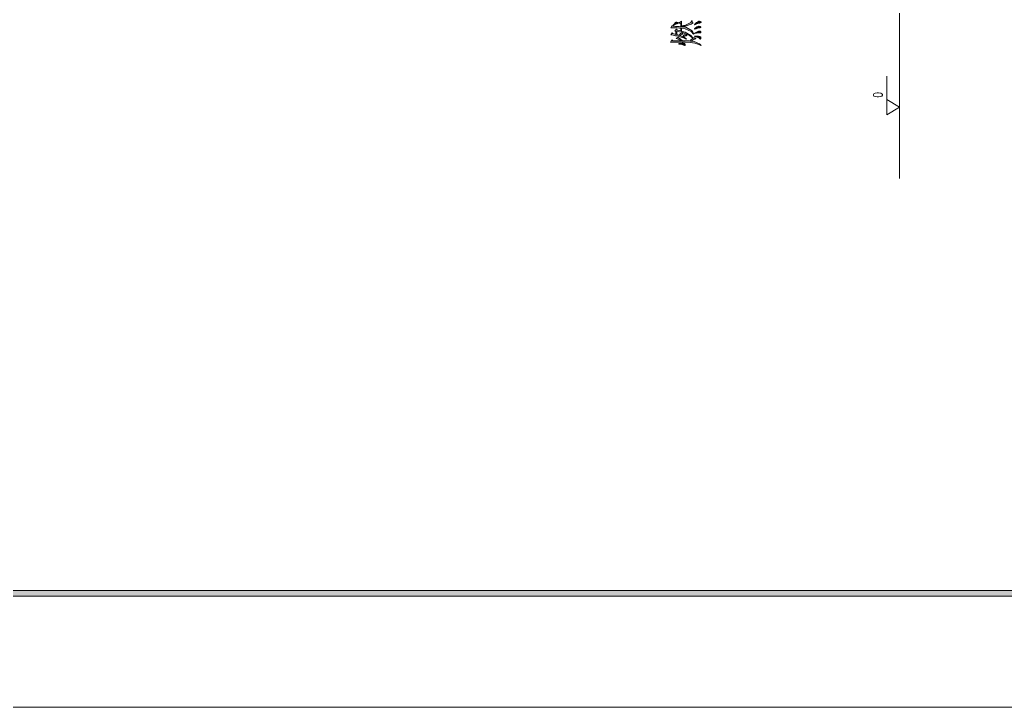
# Model space of a CAD drawing. Header units: millimetres. Extents: x 388 to 64525, y 87 to 607.
# Drawn here: x 64351.5 to 64438, y 310.2 to 370.5 of the extents above; entities that cross this region are included whole.
import ezdxf

# ---------------------------------------------------------------- set-up
doc = ezdxf.new("R2010")
doc.units = ezdxf.units.MM

msp = doc.modelspace()

# ---------------------------------------------------------------- hatches: boundary and pattern name
h = msp.add_hatch(color=0)
h.dxf.hatch_style = 2
h.paths.add_polyline_path([(64409.18, 369.254), (64409.208, 369.24), (64409.323, 369.201), (64409.409, 369.179), (64409.427, 369.215), (64409.466, 369.283), (64409.488, 369.308), (64409.506, 369.337), (64409.556, 369.365), (64409.585, 369.365), (64409.602, 369.365), (64409.645, 369.355), (64409.671, 369.348), (64409.699, 369.337), (64409.724, 369.319), (64409.724, 369.308), (64409.696, 369.29), (64409.667, 369.283), (64409.613, 369.262), (64409.509, 369.201), (64409.456, 369.161), (64409.52, 369.136), (64409.656, 369.086), (64409.724, 369.057), (64409.753, 369.115), (64409.807, 369.183), (64409.828, 369.197), (64409.853, 369.211), (64409.893, 369.226), (64409.911, 369.226), (64409.932, 369.226), (64409.982, 369.215), (64410.007, 369.208), (64410.036, 369.197), (64410.061, 369.183), (64410.061, 369.168), (64410.025, 369.15), (64409.993, 369.143), (64409.939, 369.129), (64409.828, 369.075), (64409.771, 369.039), (64409.853, 368.993), (64409.979, 368.9), (64410.025, 368.853), (64410.004, 368.835), (64409.903, 368.893), (64409.685, 368.986), (64409.567, 369.022), (64409.448, 369.057), (64409.201, 369.122), (64409.072, 369.147), (64408.947, 369.172), (64408.732, 369.208), (64408.646, 369.215), (64408.771, 369.412), (64408.843, 369.337), (64408.904, 369.319), (64409.04, 369.283), (64409.108, 369.262), (64409.108, 369.505), (64408.993, 369.57), (64409.144, 369.717), (64409.201, 369.645), (64409.284, 369.627), (64409.445, 369.588), (64409.527, 369.57), (64409.527, 369.81), (64409.427, 369.821), (64409.19, 369.831), (64409.051, 369.835), (64408.911, 369.838), (64408.721, 369.838), (64408.667, 369.838), (64408.786, 370.035), (64408.864, 369.971), (64409.069, 369.96), (64409.398, 369.942), (64409.527, 369.932), (64409.527, 370.175), (64409.387, 370.276), (64409.595, 370.426), (64409.595, 370.007), (64409.957, 370.075), (64410.405, 370.304), (64410.491, 370.462), (64410.527, 370.462), (64410.527, 370.397), (64410.573, 370.308), (64410.62, 370.286), (64410.434, 370.154), (64409.921, 369.996), (64409.595, 369.971), (64409.595, 369.924), (64409.975, 369.881), (64410.52, 369.573), (64410.688, 369.308), (64410.652, 369.29), (64410.455, 369.509), (64409.929, 369.763), (64409.595, 369.803), (64409.595, 369.552), (64409.911, 369.462), (64410.405, 369.168), (64410.584, 368.964), (64410.548, 368.946), (64410.301, 369.165), (64409.613, 369.448), (64409.18, 369.512)])
h = msp.add_hatch(color=0)
h.dxf.hatch_style = 2
h.paths.add_polyline_path([(64410.724, 370.129), (64410.796, 370.2), (64410.917, 370.308), (64410.968, 370.34), (64411.021, 370.372), (64411.1, 370.408), (64411.132, 370.408), (64411.161, 370.408), (64411.222, 370.387), (64411.254, 370.369), (64411.286, 370.351), (64411.315, 370.322), (64411.315, 370.293), (64411.254, 370.268), (64411.19, 370.258), (64411.089, 370.24), (64410.871, 370.161), (64410.749, 370.1)])
h = msp.add_hatch(color=0)
h.dxf.hatch_style = 2
h.paths.add_polyline_path([(64408.864, 370.071), (64408.936, 370.164), (64409.029, 370.276), (64409.058, 370.293), (64409.083, 370.315), (64409.133, 370.333), (64409.155, 370.333), (64409.183, 370.333), (64409.241, 370.315), (64409.269, 370.301), (64409.301, 370.283), (64409.33, 370.261), (64409.33, 370.243), (64409.276, 370.215), (64409.226, 370.2), (64409.151, 370.182), (64408.986, 370.107), (64408.9, 370.053)])
h = msp.add_hatch(color=0)
h.dxf.hatch_style = 2
h.paths.add_polyline_path([(64410.745, 369.709), (64410.724, 369.738), (64410.806, 369.81), (64410.932, 369.91), (64410.975, 369.932), (64411.018, 369.957), (64411.089, 369.978), (64411.118, 369.978), (64411.154, 369.978), (64411.218, 369.957), (64411.247, 369.935), (64411.276, 369.917), (64411.304, 369.892), (64411.304, 369.867), (64411.24, 369.846), (64411.179, 369.838), (64411.086, 369.824), (64410.867, 369.76)])
h = msp.add_hatch(color=0)
h.dxf.hatch_style = 2
h.paths.add_polyline_path([(64410.745, 369.355), (64410.853, 369.434), (64411.014, 369.527), (64411.071, 369.541), (64411.132, 369.555), (64411.218, 369.545), (64411.247, 369.52), (64411.276, 369.494), (64411.304, 369.455), (64411.304, 369.441), (64411.304, 369.426), (64411.254, 369.408), (64411.2, 369.401), (64411.118, 369.398), (64410.899, 369.362), (64410.76, 369.33)])
h = msp.add_hatch(color=0)
h.dxf.hatch_style = 2
h.paths.add_polyline_path([(64408.631, 368.574), (64408.75, 368.789), (64408.843, 368.706), (64409.585, 368.706), (64409.445, 368.778), (64409.216, 368.878), (64409.122, 368.9), (64409.294, 369.029), (64409.305, 368.996), (64409.499, 368.835), (64409.678, 368.706), (64409.946, 368.699), (64410.29, 368.685), (64410.366, 368.678), (64410.423, 368.771), (64410.516, 368.885), (64410.548, 368.91), (64410.584, 368.932), (64410.659, 368.957), (64410.702, 368.957), (64410.724, 368.957), (64410.778, 368.946), (64410.806, 368.939), (64410.835, 368.928), (64410.864, 368.914), (64410.864, 368.896), (64410.817, 368.867), (64410.771, 368.853), (64410.702, 368.832), (64410.527, 368.738), (64410.423, 368.667), (64410.713, 368.631), (64411.161, 368.445), (64411.315, 368.294), (64411.294, 368.276), (64411.118, 368.377), (64410.753, 368.502), (64410.563, 368.527), (64410.369, 368.556), (64409.921, 368.584), (64409.667, 368.584), (64409.413, 368.584), (64408.893, 368.581)])
h = msp.add_hatch(color=0)
h.dxf.hatch_style = 2
h.paths.add_polyline_path([(64410.745, 369.068), (64410.76, 369.104), (64410.892, 369.111), (64411.086, 369.097), (64411.147, 369.082), (64411.208, 369.064), (64411.276, 369.029), (64411.283, 369.007), (64411.286, 368.986), (64411.294, 368.957), (64411.294, 368.946), (64411.294, 368.925), (64411.286, 368.889), (64411.276, 368.878), (64411.269, 368.864), (64411.254, 368.853), (64411.226, 368.853), (64411.165, 368.885), (64411.132, 368.918), (64411.071, 368.961), (64410.882, 369.036)])
h = msp.add_hatch(color=0)
h.dxf.hatch_style = 2
h.paths.add_polyline_path([(64409.352, 368.455), (64409.463, 368.466), (64409.638, 368.48), (64409.703, 368.48), (64409.735, 368.48), (64409.796, 368.473), (64409.825, 368.463), (64409.85, 368.455), (64409.886, 368.427), (64409.893, 368.412), (64409.903, 368.394), (64409.907, 368.355), (64409.903, 368.334), (64409.903, 368.308), (64409.889, 368.287), (64409.875, 368.287), (64409.857, 368.287), (64409.807, 368.305), (64409.771, 368.323), (64409.714, 368.351), (64409.502, 368.398), (64409.352, 368.416)])
h = msp.add_hatch(color=0)
h.dxf.hatch_style = 2
h.paths.add_polyline_path([(64125.302, 319.942), (64125.782, 320.426), (64514.314, 320.426), (64514.798, 319.942)])

# ---------------------------------------------------------------- linework, layer by layer
at = {"color": 0, "lineweight": 0}
for points in [[(64103.998, 310.182), (64103.998, 607.224), (64524.558, 607.224), (64524.558, 310.182)], [(64409.18, 369.254), (64409.208, 369.24), (64409.323, 369.201), (64409.409, 369.179), (64409.427, 369.215), (64409.466, 369.283), (64409.488, 369.308), (64409.506, 369.337), (64409.556, 369.365), (64409.585, 369.365), (64409.602, 369.365), (64409.645, 369.355), (64409.671, 369.348), (64409.699, 369.337), (64409.724, 369.319), (64409.724, 369.308), (64409.696, 369.29), (64409.667, 369.283), (64409.613, 369.262), (64409.509, 369.201), (64409.456, 369.161), (64409.52, 369.136), (64409.656, 369.086), (64409.724, 369.057), (64409.753, 369.115), (64409.807, 369.183), (64409.828, 369.197), (64409.853, 369.211), (64409.893, 369.226), (64409.911, 369.226), (64409.932, 369.226), (64409.982, 369.215), (64410.007, 369.208), (64410.036, 369.197), (64410.061, 369.183), (64410.061, 369.168), (64410.025, 369.15), (64409.993, 369.143), (64409.939, 369.129), (64409.828, 369.075), (64409.771, 369.039), (64409.853, 368.993), (64409.979, 368.9), (64410.025, 368.853), (64410.004, 368.835), (64409.903, 368.893), (64409.685, 368.986), (64409.567, 369.022), (64409.448, 369.057), (64409.201, 369.122), (64409.072, 369.147), (64408.947, 369.172), (64408.732, 369.208), (64408.646, 369.215), (64408.771, 369.412), (64408.843, 369.337), (64408.904, 369.319), (64409.04, 369.283), (64409.108, 369.262), (64409.108, 369.505), (64408.993, 369.57), (64409.144, 369.717), (64409.201, 369.645), (64409.284, 369.627), (64409.445, 369.588), (64409.527, 369.57), (64409.527, 369.81), (64409.427, 369.821), (64409.19, 369.831), (64409.051, 369.835), (64408.911, 369.838), (64408.721, 369.838), (64408.667, 369.838), (64408.786, 370.035), (64408.864, 369.971), (64409.069, 369.96), (64409.398, 369.942), (64409.527, 369.932), (64409.527, 370.175), (64409.387, 370.276), (64409.595, 370.426), (64409.595, 370.007), (64409.957, 370.075), (64410.405, 370.304), (64410.491, 370.462), (64410.527, 370.462), (64410.527, 370.397), (64410.573, 370.308), (64410.62, 370.286), (64410.434, 370.154), (64409.921, 369.996), (64409.595, 369.971), (64409.595, 369.924), (64409.975, 369.881), (64410.52, 369.573), (64410.688, 369.308), (64410.652, 369.29), (64410.455, 369.509), (64409.929, 369.763), (64409.595, 369.803), (64409.595, 369.552), (64409.911, 369.462), (64410.405, 369.168), (64410.584, 368.964), (64410.548, 368.946), (64410.301, 369.165), (64409.613, 369.448), (64409.18, 369.512)], [(64410.724, 370.129), (64410.796, 370.2), (64410.917, 370.308), (64410.968, 370.34), (64411.021, 370.372), (64411.1, 370.408), (64411.132, 370.408), (64411.161, 370.408), (64411.222, 370.387), (64411.254, 370.369), (64411.286, 370.351), (64411.315, 370.322), (64411.315, 370.293), (64411.254, 370.268), (64411.19, 370.258), (64411.089, 370.24), (64410.871, 370.161), (64410.749, 370.1)], [(64408.864, 370.071), (64408.936, 370.164), (64409.029, 370.276), (64409.058, 370.293), (64409.083, 370.315), (64409.133, 370.333), (64409.155, 370.333), (64409.183, 370.333), (64409.241, 370.315), (64409.269, 370.301), (64409.301, 370.283), (64409.33, 370.261), (64409.33, 370.243), (64409.276, 370.215), (64409.226, 370.2), (64409.151, 370.182), (64408.986, 370.107), (64408.9, 370.053)], [(64410.745, 369.709), (64410.724, 369.738), (64410.806, 369.81), (64410.932, 369.91), (64410.975, 369.932), (64411.018, 369.957), (64411.089, 369.978), (64411.118, 369.978), (64411.154, 369.978), (64411.218, 369.957), (64411.247, 369.935), (64411.276, 369.917), (64411.304, 369.892), (64411.304, 369.867), (64411.24, 369.846), (64411.179, 369.838), (64411.086, 369.824), (64410.867, 369.76)], [(64410.745, 369.355), (64410.853, 369.434), (64411.014, 369.527), (64411.071, 369.541), (64411.132, 369.555), (64411.218, 369.545), (64411.247, 369.52), (64411.276, 369.494), (64411.304, 369.455), (64411.304, 369.441), (64411.304, 369.426), (64411.254, 369.408), (64411.2, 369.401), (64411.118, 369.398), (64410.899, 369.362), (64410.76, 369.33)], [(64408.631, 368.574), (64408.75, 368.789), (64408.843, 368.706), (64409.585, 368.706), (64409.445, 368.778), (64409.216, 368.878), (64409.122, 368.9), (64409.294, 369.029), (64409.305, 368.996), (64409.499, 368.835), (64409.678, 368.706), (64409.946, 368.699), (64410.29, 368.685), (64410.366, 368.678), (64410.423, 368.771), (64410.516, 368.885), (64410.548, 368.91), (64410.584, 368.932), (64410.659, 368.957), (64410.702, 368.957), (64410.724, 368.957), (64410.778, 368.946), (64410.806, 368.939), (64410.835, 368.928), (64410.864, 368.914), (64410.864, 368.896), (64410.817, 368.867), (64410.771, 368.853), (64410.702, 368.832), (64410.527, 368.738), (64410.423, 368.667), (64410.713, 368.631), (64411.161, 368.445), (64411.315, 368.294), (64411.294, 368.276), (64411.118, 368.377), (64410.753, 368.502), (64410.563, 368.527), (64410.369, 368.556), (64409.921, 368.584), (64409.667, 368.584), (64409.413, 368.584), (64408.893, 368.581)], [(64410.745, 369.068), (64410.76, 369.104), (64410.892, 369.111), (64411.086, 369.097), (64411.147, 369.082), (64411.208, 369.064), (64411.276, 369.029), (64411.283, 369.007), (64411.286, 368.986), (64411.294, 368.957), (64411.294, 368.946), (64411.294, 368.925), (64411.286, 368.889), (64411.276, 368.878), (64411.269, 368.864), (64411.254, 368.853), (64411.226, 368.853), (64411.165, 368.885), (64411.132, 368.918), (64411.071, 368.961), (64410.882, 369.036)], [(64409.352, 368.455), (64409.463, 368.466), (64409.638, 368.48), (64409.703, 368.48), (64409.735, 368.48), (64409.796, 368.473), (64409.825, 368.463), (64409.85, 368.455), (64409.886, 368.427), (64409.893, 368.412), (64409.903, 368.394), (64409.907, 368.355), (64409.903, 368.334), (64409.903, 368.308), (64409.889, 368.287), (64409.875, 368.287), (64409.857, 368.287), (64409.807, 368.305), (64409.771, 368.323), (64409.714, 368.351), (64409.502, 368.398), (64409.352, 368.416)], [(64426.442, 363.923), (64426.478, 363.844), (64426.593, 363.794), (64426.779, 363.765), (64426.89, 363.765), (64427.08, 363.794), (64427.191, 363.844), (64427.231, 363.923), (64427.231, 363.977), (64427.191, 364.056), (64427.08, 364.109), (64426.89, 364.134), (64426.779, 364.134), (64426.593, 364.109), (64426.478, 364.056), (64426.442, 363.977)], [(64125.302, 319.942), (64125.782, 320.426), (64514.314, 320.426), (64514.798, 319.942)]]:
    msp.add_lwpolyline(points, close=True, dxfattribs=at)
for points in [[(64428.739, 374.844), (64428.739, 356.603)], [(64427.628, 362.189), (64427.628, 365.6)], [(64428.739, 362.873), (64427.628, 363.554)], [(64428.739, 362.873), (64427.628, 362.189)]]:
    msp.add_lwpolyline(points, dxfattribs=at)

doc.saveas('drawing.dxf')
